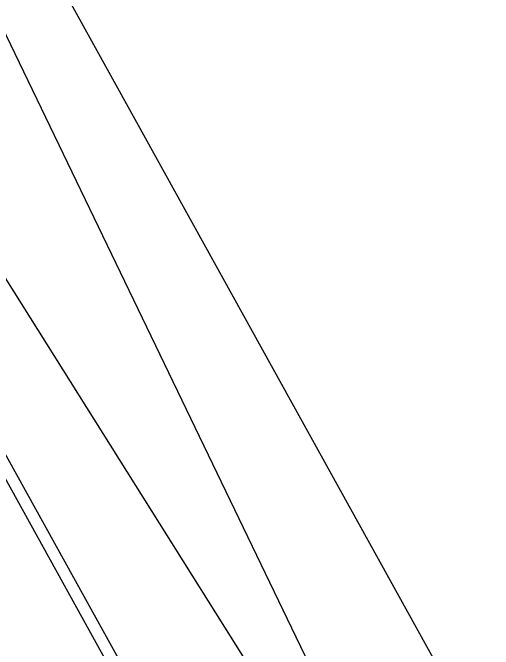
# Model space of a CAD drawing. Header units: millimetres. Extents: x 441061 to 442903, y 4515148 to 4515613.
# Drawn here: x 442528.986 to 442529.367, y 4515545.356 to 4515545.861 of the extents above; entities that cross this region are included whole.
import ezdxf

# ---------------------------------------------------------------- set-up
doc = ezdxf.new("R2010")
doc.units = ezdxf.units.MM
doc.linetypes.add('CONTINUA', pattern=[0])
doc.layers.add('01_piscinas', color=254, linetype='Continuous')

# ---------------------------------------------------------------- blocks, each defined once
blk = doc.blocks.new('A$C21391103')
at = {"layer": '01_piscinas'}
for p, q in [((123.1071, 88.9701, -0.0001), (130.592, 75.4459, 0)), ((129.8264, 75.0222, 0), (123.1071, 88.9701, 0)), ((121.389, 88.4603, -0.0001), (129.0608, 74.5985, 0)), ((121.389, 88.4603, -0.0001), (129.8264, 75.0222, 0)), ((121.3524, 88.3716, -0.0001), (128.9589, 74.6278, 0))]:
    blk.add_line(p, q, dxfattribs=at)

msp = doc.modelspace()

# ---------------------------------------------------------------- block references
at = {"layer": '01_piscinas', "color": 6, "linetype": 'CONTINUA', "xscale": 0.125, "yscale": 0.125, "zscale": 0.125}
msp.add_blockref('A$C21391103', (442513.15368, 4515535.63213), dxfattribs=at)

doc.saveas('drawing.dxf')
